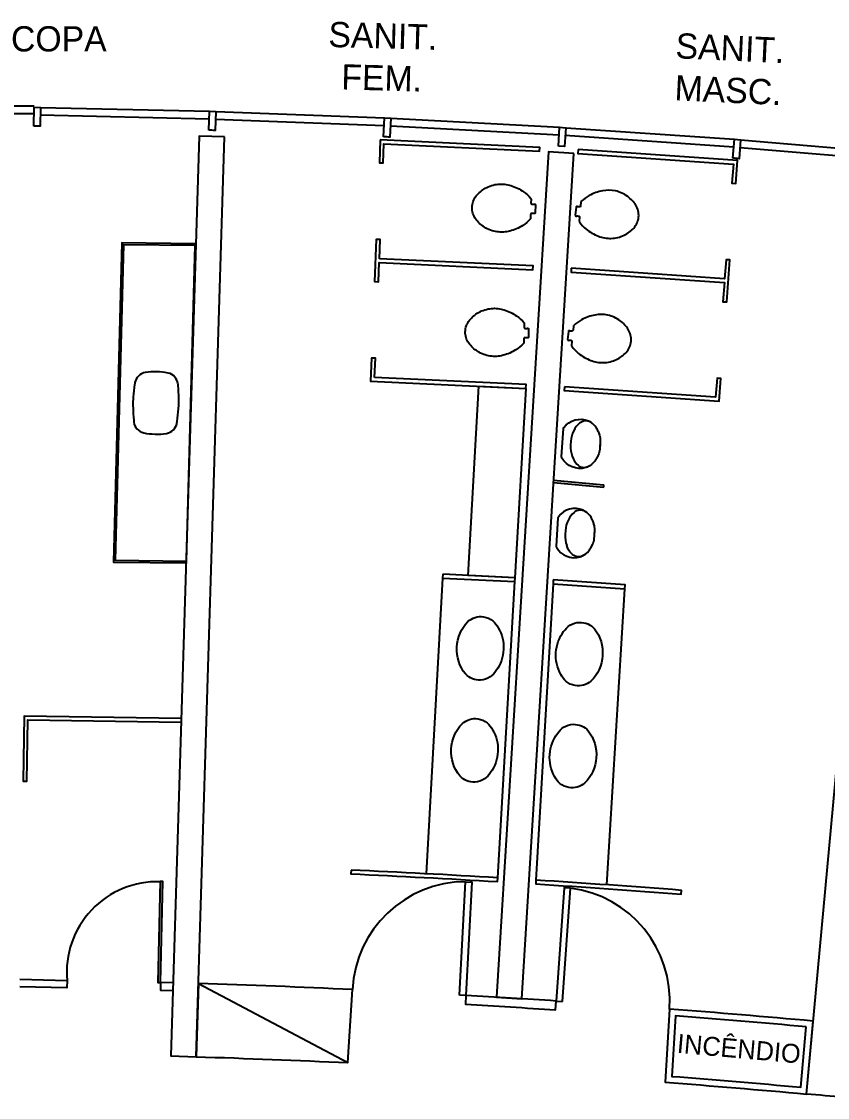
# Model space of a CAD drawing. Header units: millimetres. Extents: x 0 to 86.4, y -30.6 to 19.1.
# Drawn here: x 16.39 to 22.78, y 9.94 to 18.47 of the extents above; entities that cross this region are included whole.
import ezdxf

# ---------------------------------------------------------------- set-up
doc = ezdxf.new("R2010")
doc.units = ezdxf.units.MM
for name, color, linetype in [('AR-ARMÁRIOS', 2, 'Continuous'), ('AR-DIV', 2, 'Continuous'), ('AR-ESQ', 2, 'Continuous'), ('AR-PAR-ALV', 5, 'Continuous'), ('AR-PISO', 1, 'Continuous'), ('AR-POR', 1, 'Continuous'), ('AR-PORTA', 2, 'Continuous'), ('AR-SAN', 2, 'Continuous'), ('AR-SMB', 1, 'Continuous'), ('AR-TXT', 2, 'Continuous')]:
    doc.layers.add(name, color=color, linetype=linetype)
doc.styles.add('1-125', font='stylu.ttf', dxfattribs={"height": 0.2})

# ---------------------------------------------------------------- blocks, each defined once
blk = doc.blocks.new('Hidrante')
at = {"layer": 'AR-ARMÁRIOS', "color": 3}
blk.add_lwpolyline([(0.5684, -0.0495, 0.003413), (-0.5687, 0.0456), (-0.6043, -0.5334, -0.003383), (0.5151, -0.627)], format="xyb", close=True, dxfattribs=at)
at = {"layer": 'AR-ARMÁRIOS', "color": 1}
blk.add_lwpolyline([(0.514, -0.0948, 0.003111), (-0.5219, -0.0082), (-0.5514, -0.4873, -0.003085), (0.4699, -0.5727)], format="xyb", close=True, dxfattribs=at)
at = {"layer": 'AR-ARMÁRIOS', "color": 2, "insert": (-0.0189, -0.2691), "char_height": 0.15, "attachment_point": 5, "rotation": 355}
blk.add_mtext('INCÊNDIO', dxfattribs=at)

msp = doc.modelspace()

# ---------------------------------------------------------------- linework, layer by layer
at = {"layer": 'AR-ARMÁRIOS'}
msp.add_lwpolyline([(19.0138, 10.7997, 0.003652), (17.7937, 10.8475), (17.7752, 10.2678, -0.003626), (18.9782, 10.2208)], format="xyb", close=True, dxfattribs=at)
at = {"layer": 'AR-ARMÁRIOS', "color": 1}
msp.add_lwpolyline([(17.7937, 10.8475), (18.9782, 10.2208)], dxfattribs=at)
at = {"layer": 'AR-DIV'}
for p, q in [((20.6072, 14.8361), (21.0055, 14.7989)), ((20.6054, 14.8161), (21.0036, 14.779)), ((21.0036, 14.779), (21.0055, 14.7989))]:
    msp.add_line(p, q, dxfattribs=at)
for points in [[(19.234, 17.532), (19.2268, 17.3498), (19.2571, 17.3486), (19.2631, 17.5002), (20.4962, 17.4416), (20.4976, 17.4719)], [(20.8017, 17.4542), (20.7996, 17.4235), (22.0311, 17.339), (22.0195, 17.1877), (22.0498, 17.1854), (22.0637, 17.3672)], [(19.2268, 16.5903), (19.2329, 16.7419), (19.2026, 16.7431), (19.1893, 16.4097), (19.2196, 16.408), (19.2256, 16.5599), (20.4421, 16.5021), (20.4439, 16.5324)], [(20.7469, 16.5147), (20.7452, 16.4844), (21.9592, 16.4007), (21.9476, 16.2494), (21.9779, 16.2471), (22.0034, 16.58), (21.9731, 16.5824), (21.9615, 16.431)], [(19.1894, 15.6499), (19.1954, 15.8016), (19.1651, 15.8028), (19.1578, 15.6211), (20.3879, 15.5626), (20.3896, 15.5929)], [(20.6927, 15.5752), (20.6909, 15.5449), (21.9176, 15.4603), (21.9315, 15.6417), (21.9012, 15.644), (21.8896, 15.4927)], [(19.7286, 14.0896), (19.7269, 14.0593), (20.2995, 14.0321), (20.3013, 14.0624)], [(20.6043, 14.0447), (20.6026, 14.0144), (21.1711, 13.9752), (21.1729, 14.0055)]]:
    msp.add_lwpolyline(points, close=True, dxfattribs=at)
for points in [[(17.658, 12.9473), (16.414, 12.9663), (16.4061, 12.4514), (16.4361, 12.4509), (16.4435, 12.9359), (17.6571, 12.9173)], [(16.38, 10.8809), (16.7541, 10.8725), (16.7527, 10.8125), (16.38, 10.8209)], [(17.5937, 10.8537), (17.4938, 10.8559), (17.4924, 10.7959), (17.5924, 10.7937)]]:
    msp.add_lwpolyline(points, dxfattribs=at)
for points in [[(19.0033, 11.7467), (19.0021, 11.7164, -0.003393), (20.1623, 11.655), (20.1641, 11.6853, 0.003394)], [(20.467, 11.6667), (20.4653, 11.6364, -0.003376), (21.6184, 11.5557), (21.6207, 11.5859, 0.003377)], [(19.9126, 10.7531), (19.9083, 10.6832, -0.002143), (20.6229, 10.6392), (20.6272, 10.709, 0.002141)]]:
    msp.add_lwpolyline(points, format="xyb", close=True, dxfattribs=at)
at = {"layer": 'AR-ESQ', "color": 1}
for points in [[(15.155, 17.8), (16.493, 17.8)], [(16.543, 17.789), (17.8806, 17.7582)], [(17.9306, 17.7567), (19.2677, 17.7054)], [(19.3176, 17.7031), (20.6537, 17.6313)], [(20.7036, 17.6282), (22.0384, 17.5359)], [(22.0883, 17.5321), (23.4216, 17.4194)]]:
    msp.add_lwpolyline(points, dxfattribs=at)
at = {"layer": 'AR-ESQ'}
for points in [[(15.155, 17.74), (16.493, 17.74)], [(16.5416, 17.729), (17.8793, 17.6982)], [(17.9283, 17.6967), (19.2654, 17.6454)], [(19.3144, 17.6432), (20.6505, 17.5714)], [(20.6995, 17.5683), (22.0343, 17.4761)], [(22.0832, 17.4723), (23.4165, 17.3596)]]:
    msp.add_lwpolyline(points, dxfattribs=at)
for points in [[(16.4907, 17.6398), (16.493, 17.7897), (16.543, 17.789), (16.5407, 17.639, 0.000138)], [(17.876, 17.6083), (17.8806, 17.7582), (17.9306, 17.7567), (17.926, 17.6067, 0.000138)], [(19.2608, 17.5555), (19.2677, 17.7054), (19.3176, 17.7031), (19.3107, 17.5532, 0.000138)], [(22.0269, 17.3864), (22.0384, 17.5359), (22.0883, 17.5321), (22.0768, 17.3825, 0.000138)]]:
    msp.add_lwpolyline(points, format="xyb", close=True, dxfattribs=at)
msp.add_lwpolyline([(20.6445, 17.4816), (20.6537, 17.6313), (20.7036, 17.6282), (20.6944, 17.4785)], close=True, dxfattribs=at)
at = {"layer": 'AR-PAR-ALV'}
for points in [[(17.9994, 17.5544), (17.7995, 17.5605), (17.576, 10.274), (17.7759, 10.2678)], [(20.7662, 17.4239), (20.5666, 17.4362), (20.1552, 10.7388), (20.3548, 10.7266)]]:
    msp.add_lwpolyline(points, close=True, dxfattribs=at)
msp.add_lwpolyline([(23.2424, 16.8333), (23.5402, 16.8058), (22.9075, 9.9448, 0.000904), (22.6088, 9.9724), (23.2424, 16.8333)], format="xyb", dxfattribs=at)
at = {"layer": 'AR-PISO'}
msp.add_arc((17.4676, 10.9377), 0.7165, 88.06894, 185.22184, dxfattribs=at)
at = {"layer": 'AR-POR'}
for points in [[(19.8627, 10.7557), (19.9093, 11.6545), (19.9593, 11.6519), (19.9126, 10.7531)], [(20.6771, 10.7055), (20.7411, 11.6032), (20.6913, 11.6068), (20.6272, 10.709)]]:
    msp.add_lwpolyline(points, close=True, dxfattribs=at)
for centre, start, end in [((19.9127, 10.7545), 90.21317, 177.11698), ((20.6273, 10.7104), 355.83231, 82.73613)]:
    msp.add_arc(centre, 0.9, start, end, dxfattribs=at)
at = {"layer": 'AR-PORTA'}
msp.add_lwpolyline([(17.4938, 10.8559), (17.5118, 11.6557), (17.4918, 11.6562), (17.4738, 10.8564)], close=True, dxfattribs=at)
at = {"layer": 'AR-SAN', "color": 1}
for points in [[(20.0657, 17.1486, -0.107708), (20.1677, 17.1806, -0.104255), (20.2686, 17.1696, -0.082654), (20.3687, 17.1207, -0.060312), (20.426, 17.0678, -0.161718), (20.428, 17.0617), (20.4273, 17.0313, 0.449066), (20.4358, 17.022), (20.4446, 17.0218, 0.123106), (20.4504, 17.0226, -0.172037), (20.4592, 17.0224, -0.102747), (20.4612, 17.021, -0.149716), (20.4624, 17.0173), (20.4609, 16.9526, -0.149716), (20.4595, 16.9489, -0.102747), (20.4575, 16.9476, -0.172037), (20.4486, 16.9478, 0.123106), (20.4429, 16.9489), (20.4341, 16.9491, 0.449066), (20.4252, 16.9402), (20.4245, 16.9098, -0.161718), (20.4221, 16.9038, -0.060312), (20.3624, 16.8537, -0.082654), (20.2602, 16.8095, -0.104255), (20.1588, 16.8033, -0.107708), (20.0584, 16.8401, -0.088187), (19.9891, 16.9049, -0.163426), (19.9609, 16.9967, -0.163426), (19.9934, 17.087, -0.088187)], [(21.1935, 17.0835, 0.107708), (21.0959, 17.127, 0.104255), (20.9944, 17.1277, 0.082654), (20.8893, 17.0907, 0.060312), (20.8264, 17.0447, 0.161718), (20.8236, 17.0389), (20.8208, 17.0086, -0.449066), (20.8113, 17.0003), (20.8025, 17.0011, -0.123106), (20.7969, 17.0026, 0.172037), (20.7881, 17.0035, 0.102747), (20.786, 17.0023, 0.149716), (20.7843, 16.9987), (20.7784, 16.9342, 0.149716), (20.7794, 16.9304, 0.102747), (20.7812, 16.9289, 0.172037), (20.79, 16.9281, -0.123106), (20.7959, 16.9285), (20.8047, 16.9277, -0.449066), (20.8125, 16.9179), (20.8097, 16.8876, 0.161718), (20.8113, 16.8813, 0.060312), (20.8649, 16.8246, 0.082654), (20.9613, 16.769, 0.104255), (21.0613, 16.7512, 0.107708), (21.1652, 16.7762, 0.088187), (21.2416, 16.8326, 0.163426), (21.2801, 16.9205, 0.163426), (21.2583, 17.014, 0.088187)], [(19.9075, 16.0119, -0.163426), (19.94, 16.1023, -0.088187), (20.0123, 16.1638, -0.107708), (20.1143, 16.1958, -0.104255), (20.2152, 16.1849, -0.082654), (20.3153, 16.1359, -0.060312), (20.3725, 16.0831, -0.161718), (20.3746, 16.077), (20.3739, 16.0465, 0.449066), (20.3824, 16.0372), (20.3912, 16.037, 0.123106), (20.397, 16.0379, -0.172037), (20.4058, 16.0377, -0.102747), (20.4078, 16.0363, -0.149716), (20.409, 16.0325), (20.4075, 15.9678, -0.149716), (20.4061, 15.9641, -0.102747), (20.404, 15.9628, -0.172037), (20.3952, 15.963, 0.123106), (20.3895, 15.9642), (20.3807, 15.9644, 0.449066), (20.3718, 15.9555), (20.371, 15.925, -0.161718), (20.3687, 15.919, -0.060312), (20.309, 15.8689, -0.082654), (20.2067, 15.8247, -0.104255), (20.1054, 15.8185, -0.107708), (20.005, 15.8553, -0.088187), (19.9357, 15.9202, -0.163426)], [(21.2199, 15.9362, 0.163426), (21.198, 16.0296, 0.088187), (21.1333, 16.0991, 0.107708), (21.0357, 16.1426, 0.104255), (20.9341, 16.1434, 0.082654), (20.8291, 16.1063, 0.060312), (20.7661, 16.0604, 0.161718), (20.7633, 16.0545), (20.7606, 16.0242, -0.449066), (20.7511, 16.0159), (20.7423, 16.0167, -0.123106), (20.7366, 16.0183, 0.172037), (20.7278, 16.0191, 0.102747), (20.7257, 16.0179, 0.149716), (20.7241, 16.0143), (20.7181, 15.9499, 0.149716), (20.7191, 15.946, 0.102747), (20.721, 15.9445, 0.172037), (20.7298, 15.9437, -0.123106), (20.7356, 15.9442), (20.7444, 15.9434, -0.449066), (20.7522, 15.9335), (20.7494, 15.9032, 0.161718), (20.7511, 15.8969, 0.060312), (20.8046, 15.8403, 0.082654), (20.9011, 15.7847, 0.104255), (21.0011, 15.7668, 0.107708), (21.105, 15.7918, 0.088187), (21.1813, 15.8483, 0.163426)], [(17.6388, 15.4425, 0.023279), (17.6383, 15.4846, 0.01916), (17.633, 15.5843, 0.021277), (17.6327, 15.5897, 0.022101), (17.6317, 15.6001, 0.137935), (17.6069, 15.6527, 0.168041), (17.5538, 15.6843, 0.040113), (17.4637, 15.6941, 0.040113), (17.3732, 15.6891, 0.168041), (17.3185, 15.6602, 0.137935), (17.291, 15.6091, 0.022101), (17.2894, 15.5987, 0.021277), (17.2888, 15.5934, 0.01916), (17.2783, 15.4941, 0.023279), (17.2755, 15.4521, 0.023279), (17.2761, 15.41, 0.01916), (17.2813, 15.3103, 0.021277), (17.2816, 15.305, 0.022101), (17.2827, 15.2946, 0.137935), (17.3075, 15.242, 0.168041), (17.3606, 15.2103, 0.040113), (17.4507, 15.2005, 0.040113), (17.5411, 15.2056, 0.168041), (17.5959, 15.2344, 0.137935), (17.6234, 15.2856, 0.022101), (17.625, 15.2959, 0.021277), (17.6256, 15.3013, 0.01916), (17.6361, 15.4005, 0.023279)], [(20.029, 13.2514, -0.221372), (19.9089, 13.3002, -0.18588), (19.8406, 13.5119, -0.18588), (19.9287, 13.7162, -0.221372), (20.0528, 13.7534, -0.12568), (20.1256, 13.7212, -0.090827), (20.1688, 13.6667, -0.145664), (20.21, 13.4944, -0.145664), (20.1527, 13.3268, -0.090827), (20.1045, 13.2766, -0.12568)], [(20.7773, 13.2078, -0.12568), (20.7052, 13.2416, -0.090827), (20.6632, 13.297, -0.145664), (20.6257, 13.4702, -0.145664), (20.6866, 13.6365, -0.090827), (20.7358, 13.6857, -0.12568), (20.8119, 13.7092, -0.221372), (20.9308, 13.6579, -0.18588), (20.9946, 13.4447, -0.18588), (20.9022, 13.2424, -0.221372)], [(20.0809, 12.9129, -0.090827), (20.1242, 12.8584, -0.145664), (20.1653, 12.6861, -0.145664), (20.108, 12.5185, -0.090827), (20.0598, 12.4683, -0.12568), (19.9843, 12.4431, -0.221372), (19.8643, 12.492, -0.18588), (19.7959, 12.7037, -0.18588), (19.8841, 12.9079, -0.221372), (20.0082, 12.9452, -0.12568)], [(20.7278, 12.3998, -0.12568), (20.6558, 12.4336, -0.090827), (20.6137, 12.489, -0.145664), (20.5762, 12.6622, -0.145664), (20.6371, 12.8285, -0.090827), (20.6864, 12.8777, -0.12568), (20.7624, 12.9012, -0.221372), (20.8813, 12.8499, -0.18588), (20.9452, 12.6367, -0.18588), (20.8527, 12.4344, -0.221372)]]:
    msp.add_lwpolyline(points, format="xyb", close=True, dxfattribs=at)
for points in [[(17.7683, 16.6936), (17.7688, 16.7088), (17.1869, 16.7152), (17.1203, 14.1861), (17.7005, 14.1798), (17.7009, 14.1949)], [(20.1641, 11.6853), (20.2995, 14.0321)], [(21.0275, 11.6294), (21.1711, 13.9752)]]:
    msp.add_lwpolyline(points, dxfattribs=at)
for points in [[(17.7683, 16.6936), (17.2017, 16.6999), (17.1359, 14.2011), (17.7009, 14.1949)], [(20.0136, 15.5804), (20.3879, 15.5626), (20.2996, 14.0625), (19.9307, 14.08)]]:
    msp.add_lwpolyline(points, close=True, dxfattribs=at)
for points in [[(20.9595, 15.2218, -0.022672), (20.9701, 15.1928, -0.08407), (20.9763, 15.148, -0.008051), (20.9748, 15.1149), (20.9746, 15.1115, -0.008051), (20.972, 15.0785, -0.08407), (20.9602, 15.0349, -0.022672), (20.9461, 15.0074, -0.027927), (20.9298, 14.9824, -0.111704), (20.8788, 14.9419, -0.032298), (20.8611, 14.9348, -0.34805), (20.6732, 15.0105, -0.171293), (20.6707, 15.0197), (20.6848, 15.244, -0.171293), (20.6884, 15.2528, -0.34805), (20.8842, 15.3044, -0.032298), (20.9009, 15.2951, -0.111704)], [(20.9595, 15.2218, 0.027927), (20.9465, 15.2486, 0.111704), (20.9009, 15.2951, 0.311697), (20.8122, 15.2866, 0.114611), (20.7669, 15.2276, 0.100603), (20.7433, 15.1439), (20.7413, 15.1116, 0.100603), (20.7542, 15.0257, 0.114611), (20.7918, 14.9615, 0.311697), (20.8788, 14.9419, 0.111704)], [(20.9746, 15.1115), (20.9748, 15.1149, 0.008051)], [(20.8576, 14.5882, 0.032298), (20.841, 14.5974, 0.34805), (20.6451, 14.5458, 0.162816), (20.6415, 14.5374), (20.6274, 14.3122, 0.162816), (20.6299, 14.3035, 0.34805), (20.8178, 14.2278, 0.032298), (20.8355, 14.2349, -0.311697), (20.7485, 14.2545, -0.114611), (20.711, 14.3187, -0.100603)], [(20.8355, 14.2349, 0.111704), (20.8866, 14.2754, 0.027927), (20.9028, 14.3004), (20.9169, 14.3279, 0.08407), (20.9287, 14.3715, 0.008051), (20.9313, 14.4045), (20.9315, 14.4079, 0.008051), (20.933, 14.441, 0.08407), (20.9268, 14.4858, 0.022672), (20.9163, 14.5148, 0.027927), (20.9032, 14.5416, 0.111704), (20.8576, 14.5882, 0.311697), (20.7689, 14.5796, 0.114611), (20.7236, 14.5206, 0.100603), (20.7, 14.4369), (20.698, 14.4046, 0.100603), (20.711, 14.3187, 0.114611)], [(19.7269, 14.0593), (19.5975, 11.7173, -0.001657)], [(20.6026, 14.0144), (20.467, 11.6667, -0.00164)]]:
    msp.add_lwpolyline(points, format="xyb", dxfattribs=at)

# ---------------------------------------------------------------- block references
at = {"layer": 'AR-SMB', "color": 2}
msp.add_blockref('Hidrante', (22.0937, 10.5994), dxfattribs=at)

# ---------------------------------------------------------------- texts
at = {"layer": 'AR-TXT', "color": 2, "insert": (16.6886, 18.3305), "char_height": 0.2, "attachment_point": 5, "style": '1-125'}
msp.add_mtext('COPA', dxfattribs=at)
at = {"layer": 'AR-TXT', "color": 2, "char_height": 0.2, "attachment_point": 5, "style": '1-125'}
for s, insert, rotation in [('SANIT.\\PFEM.', (19.2503, 18.1893), 358.41085), ('SANIT.\\PMASC.', (21.9968, 18.0911), 357.40797)]:
    msp.add_mtext(s, dxfattribs=dict(at, insert=insert, rotation=rotation))

doc.saveas('drawing.dxf')
